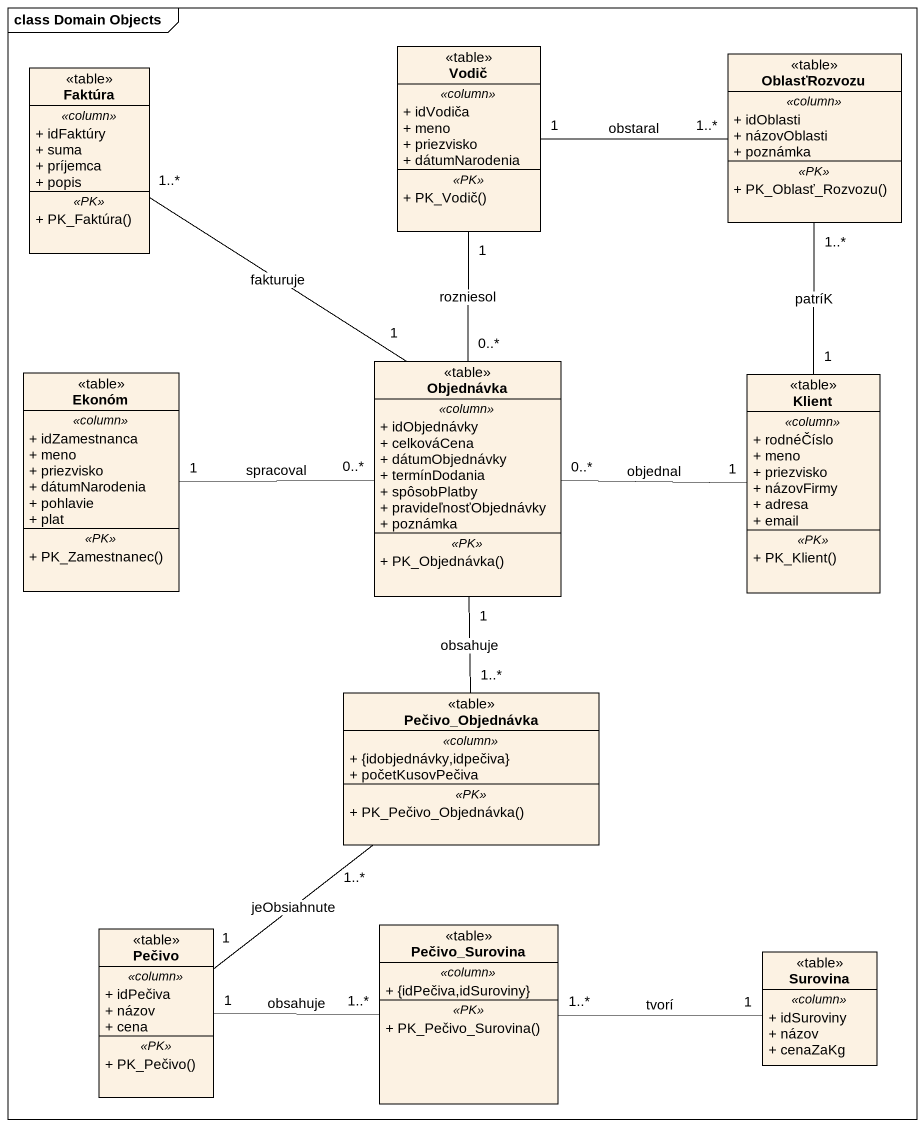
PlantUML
@startuml
mainframe class Domain Objects
hide circle
hide empty members
skinparam classAttributeIconSize 0
class Faktúra <<table>> {
  .. <<column>> ..
  + idFaktúry
  + suma
  + príjemca
  + popis
  .. <<PK>> ..
  + PK_Faktúra()
}
class Vodič <<table>> {
  .. <<column>> ..
  + idVodiča
  + meno
  + priezvisko
  + dátumNarodenia
  .. <<PK>> ..
  + PK_Vodič()
}
class OblasťRozvozu <<table>> {
  .. <<column>> ..
  + idOblasti
  + názovOblasti
  + poznámka
  .. <<PK>> ..
  + PK_Oblasť_Rozvozu()
}
class Ekonóm <<table>> {
  .. <<column>> ..
  + idZamestnanca
  + meno
  + priezvisko
  + dátumNarodenia
  + pohlavie
  + plat
  .. <<PK>> ..
  + PK_Zamestnanec()
}
class Objednávka <<table>> {
  .. <<column>> ..
  + idObjednávky
  + celkováCena
  + dátumObjednávky
  + termínDodania
  + spôsobPlatby
  + pravideľnosťObjednávky
  + poznámka
  .. <<PK>> ..
  + PK_Objednávka()
}
class Klient <<table>> {
  .. <<column>> ..
  + rodnéČíslo
  + meno
  + priezvisko
  + názovFirmy
  + adresa
  + email
  .. <<PK>> ..
  + PK_Klient()
}
class Pečivo_Objednávka <<table>> {
  .. <<column>> ..
  + {idobjednávky,idpečiva}
  + početKusovPečiva
  .. <<PK>> ..
  + PK_Pečivo_Objednávka()
}
class Pečivo <<table>> {
  .. <<column>> ..
  + idPečiva
  + názov
  + cena
  .. <<PK>> ..
  + PK_Pečivo()
}
class Pečivo_Surovina <<table>> {
  .. <<column>> ..
  + {idPečiva,idSuroviny}
  .. <<PK>> ..
  + PK_Pečivo_Surovina()
}
class Surovina <<table>> {
  .. <<column>> ..
  + idSuroviny
  + názov
  + cenaZaKg
}
Vodič "1" -right- "1..*" OblasťRozvozu : obstaral
Vodič "1" -- "0..*" Objednávka : rozniesol
Ekonóm "1" -right- "0..*" Objednávka : spracoval
Objednávka "1" -up- "1..*" Faktúra : fakturuje
Objednávka "0..*" -right- "1" Klient : objednal
Objednávka "1" -- "1..*" Pečivo_Objednávka : obsahuje
Klient "1" -up- "1..*" OblasťRozvozu : patríK
Pečivo "1" -up- "1..*" Pečivo_Objednávka : jeObsiahnute
Pečivo "1" -right- "1..*" Pečivo_Surovina : obsahuje
Pečivo_Surovina "1..*" -right- "1" Surovina : tvorí
@enduml
